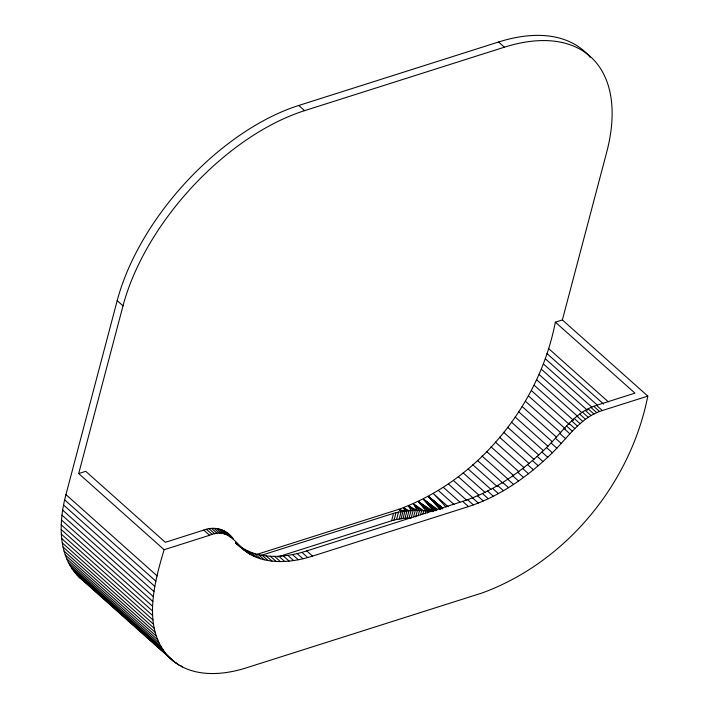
<?xml version="1.0" encoding="UTF-8"?>
<svg xmlns="http://www.w3.org/2000/svg" width="709" height="709" viewBox="0 0 709 709"><rect width="100%" height="100%" fill="white"/><g stroke="black" fill="none" stroke-linecap="round" stroke-linejoin="round"><path stroke-width="1.06" d="M256.711 554.456L398.653 509.381C478.522 480.188 539.283 405.3 555.351 322.17L562.379 319.945L647.804 396.101C630.531 483.609 566.207 562.21 482.12 592.972L246.608 667.763C222.812 675.429 193.646 677.565 173.049 660.903L79.062 577.126C57.438 555.821 58.67 521.859 65.946 494.607L117.189 300.643A188.612 103.479 -48.3 0 1 298.79 105.455L498.587 41.999A188.612 103.479 -48.3 0 1 590.136 57.19M173.049 660.903C140.781 633.004 153.623 584.526 164.133 549.714L209.598 535.277C227.731 527.159 235.432 543.174 247.29 552.648C266.69 565.1 291.559 562.769 312.572 556.095L468.489 506.581C500.448 496.132 528.462 476.085 552.346 452.776C567.838 437.613 580.503 417.309 602.34 410.546L647.804 396.101M164.133 549.714L78.699 473.559L123.012 305.836A188.612 103.479 -48.3 0 1 304.613 110.648L504.409 47.193A188.612 103.479 -48.3 0 1 606.691 152.222L562.379 319.945M277.715 556.937L391.607 520.769L393.575 513.343C405.397 509.993 417.947 509.931 430.071 511.375L418.372 501.573L425.923 510.914L425.178 513.724M391.607 520.769L394.027 520.078L395.985 512.651M394.027 520.078L396.553 519.493L398.52 512.066M399.185 519.032L401.152 511.597L398.653 509.381L404.963 511.1L403.004 518.527L396.553 519.493M401.064 518.766L403.031 511.331L398.653 509.381M403.004 518.527L404.99 518.332L406.948 510.905L403.518 507.733L404.963 511.1M404.99 518.332L407.01 518.182L408.978 510.737L403.518 507.733M407.01 518.182L409.075 518.057L411.043 510.613L408.437 505.889L417.388 510.489L415.696 516.888M413.569 516.888L415.261 510.489L408.437 505.889L413.143 510.533L411.167 517.987L409.075 518.057M418.124 515.868L419.533 510.533L413.382 503.833L423.805 510.746L422.954 513.954M420.543 514.894L421.678 510.613L413.382 503.833L417.388 510.489M427.518 513.006L428.014 511.127L418.372 501.573L433.332 511.455M241.654 548.314L235.831 543.121C255.151 560.199 283.751 558.364 306.749 550.902L462.667 501.387C494.625 490.938 522.639 470.891 546.524 447.583C562.015 432.419 574.671 412.115 596.517 405.353L634.954 393.141L555.351 322.17M78.699 473.559L85.727 471.325L165.33 542.296L203.775 530.084C214.357 525.883 226.623 529.304 233.296 538.76M260.69 555.546L393.575 513.343M86.232 582.763L79.062 577.126M437.471 509.443L423.37 499.118L433.536 511.224M418.372 501.573L432.136 511.676M437.285 509.931L423.37 499.118L434.777 510.879M442.735 508.176L428.396 496.468L440.121 509.665M442.824 508.318L428.396 496.468L440.475 509.018M442.469 508.149L428.396 496.468L440.741 508.504M436.381 510.01L423.37 499.118L436.008 510.728M442.469 508.344L428.396 496.468L441.734 508.832M442.434 508.592L428.396 496.468L442.354 508.902M498.587 41.999L504.409 47.193M298.79 105.455L304.613 110.648M548.42 348.411L608.331 401.826M546.967 353.561L603.589 404.05M545.318 358.763L597.022 404.857M596.517 405.353L602.34 410.546M593.761 406.319L599.584 411.512M543.475 364.009L591.891 407.179M590.969 407.498L596.792 412.691M588.151 408.871L593.974 414.056M541.437 369.3L587.398 410.272M585.324 410.431L591.146 415.625M582.497 412.177L588.328 417.371M539.212 374.609L581.894 412.656M579.696 414.1L585.519 419.294M536.81 379.944L577.844 416.52M576.922 416.183L582.745 421.376M574.193 418.416L580.024 423.61M534.223 385.279L573.608 420.402M571.534 420.791L577.356 425.985M568.955 423.291L574.777 428.484M531.458 390.624L569.203 424.283M566.456 425.914L572.278 431.107M528.524 395.959L565.454 428.883M564.063 428.635L569.885 433.828M525.422 401.267L560.713 432.729M559.835 433.527L565.667 438.72M522.161 406.558L556.627 437.285M555.501 438.322L561.324 443.515M518.74 411.814L552.391 441.813M551.061 443.01L556.884 448.203M515.177 417.016L548.004 446.289M546.524 447.583L552.346 452.776M511.473 422.174L543.475 450.711M541.889 452.041L547.72 457.234M507.626 427.27L538.805 455.072M537.183 456.374L543.005 461.559M503.647 432.286L534.01 459.361M532.406 460.558L538.228 465.751M499.544 437.223L529.091 463.562M527.558 464.608L533.39 469.801M495.334 442.079L524.057 467.683M522.666 468.507L528.489 473.701M491.009 446.838L518.908 471.707M517.712 472.247L523.543 477.441M486.578 451.482L513.662 475.633M512.731 475.828L518.554 481.012M482.058 456.029L508.318 479.435M507.715 479.231L513.538 484.424M502.681 482.466L508.504 487.65M477.449 460.442L502.894 483.121M497.629 485.514L503.452 490.708M472.761 464.732L497.381 486.684M492.578 488.377L498.4 493.57M468.002 468.888L490.983 489.378M487.526 491.045L493.358 496.238M463.181 472.903L485.346 492.658M482.492 493.526L488.315 498.719M458.306 476.767L478.823 495.059M477.485 495.795L483.308 500.988M453.388 480.472L473.089 498.037M472.504 497.869L478.327 503.062M467.559 499.73L473.382 504.923M448.434 484.017L466.487 500.12M462.667 501.387L468.489 506.581M443.444 487.393L459.857 502.034M438.437 490.601L454.026 504.498M448.159 506.767L433.412 493.624L446.147 507.095M117.189 300.643L123.012 305.836M306.749 550.902L312.572 556.095M301.91 552.346L307.733 557.54M297.133 553.561L302.965 558.754M292.436 554.571L298.259 559.764M287.819 555.351L293.641 560.544M283.29 555.909L289.112 561.103M278.859 556.255L284.681 561.439M274.534 556.37L280.356 561.563M270.315 556.255L276.138 561.448M266.221 555.927L272.043 561.12M262.25 555.377L268.082 560.562M258.422 554.598L264.244 559.791M254.726 553.605L260.549 558.798M251.172 552.391L256.995 557.584M247.778 550.955L253.6 556.148M224.416 531.032L230.248 536.226M226.038 532.202L230.921 537.076M244.543 549.315L250.366 554.509M222.644 530.066L228.466 535.26M241.468 547.454L247.29 552.648M220.712 529.313L226.534 534.506M235.468 542.598L244.383 550.583M218.629 528.772L224.452 533.966M216.413 528.444L222.236 533.638M214.083 528.338L219.905 533.531M211.637 528.444L217.459 533.638M209.093 528.781L214.916 533.974M206.47 529.322L212.292 534.515M203.775 530.084L209.598 535.277M65.946 494.607L157.194 575.956M64.643 499.854L155.9 581.212M63.553 505.038L154.81 586.387M62.667 510.134L153.924 591.492M61.984 515.142L153.241 596.499M61.515 520.051L152.772 601.409M61.249 524.864L152.506 606.213M61.196 529.552L152.453 610.91M61.346 534.125L152.603 615.483M61.71 538.574L152.967 619.932M62.286 542.881L153.534 624.239M63.057 547.056L154.314 628.404M64.04 551.07L155.298 632.428M65.228 554.934L156.485 636.283M66.619 558.63L157.877 639.988M68.215 562.166L159.463 643.524M69.996 565.525L161.253 646.883M71.981 568.707L163.238 650.064M180.618 665.459L182.257 666.93M154.358 643.134L155.998 644.605M176.55 662.924L179.023 665.122M74.161 571.702L165.41 653.06M76.519 574.512L175.947 663.119M228.732 535.135L230.372 537.271"/></g></svg>
